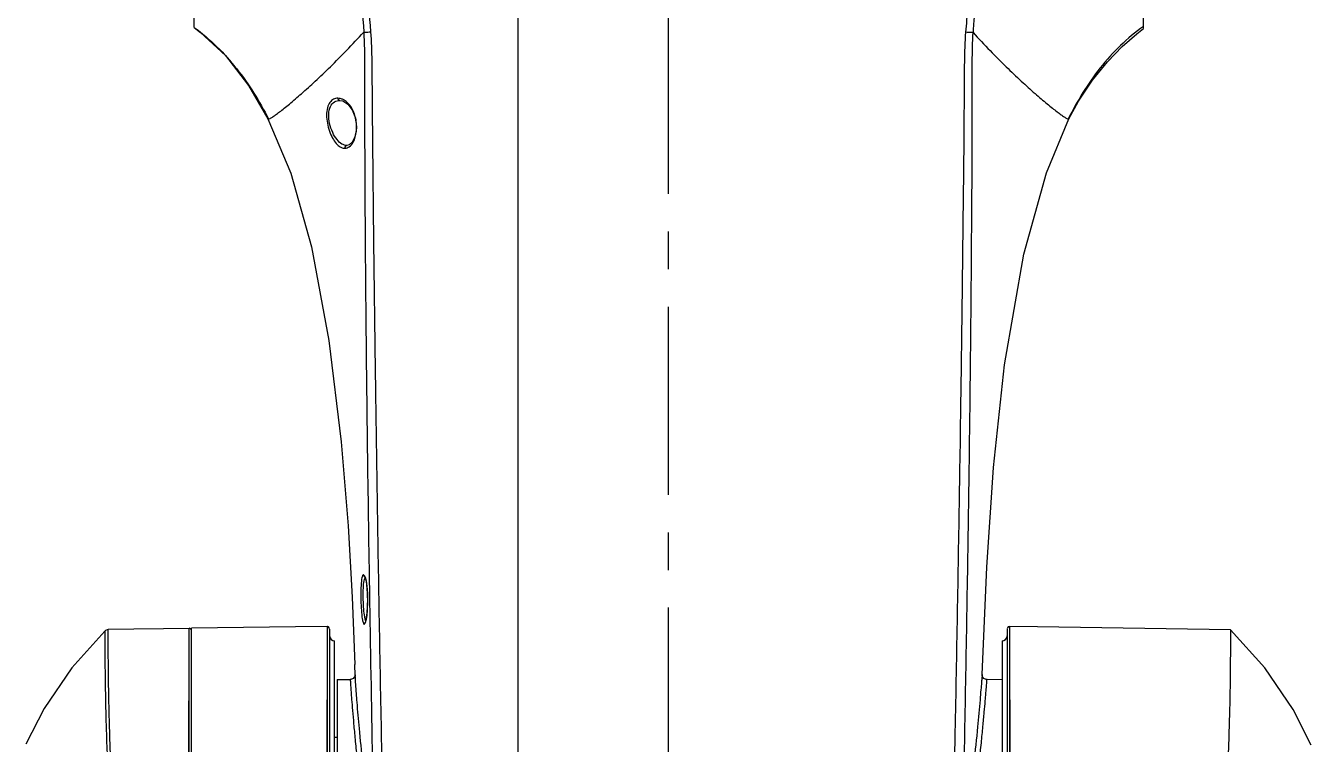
# Model space of a CAD drawing. Header units: millimetres. Extents: x 5828 to 6704, y 123 to 421.
# Drawn here: x 6356.82 to 6369.62, y 257.12 to 264.28 of the extents above; entities that cross this region are included whole.
import ezdxf

# ---------------------------------------------------------------- set-up
doc = ezdxf.new("R2010")
doc.units = ezdxf.units.MM
doc.linetypes.add('CENTER', pattern=[0.6, 0.375, -0.075, 0.075, -0.075])
doc.layers.add('中心线', color=7, linetype='Continuous')
doc.layers.add('外形图', color=7, linetype='Continuous')

msp = doc.modelspace()

# ---------------------------------------------------------------- linework, layer by layer
at = {"layer": '中心线', "linetype": 'CENTER', "ltscale": 5}
msp.add_line((6363.2184, 232.6078), (6363.2184, 284.1719), dxfattribs=at)
at = {"layer": '外形图', "color": 7, "linetype": 'Continuous'}
for p, q in [((6358.4935, 264.2656), (6358.4935, 279.6767)), ((6367.9534, 264.2562), (6367.9534, 279.6819)), ((6361.7184, 268.6022), (6361.7184, 260.0431)), ((6359.946, 263.5395), (6359.9463, 263.5395)), ((6359.2292, 263.3568), (6359.2291, 263.357)), ((6359.2345, 263.3547), (6359.2292, 263.3568)), ((6367.2087, 263.3567), (6367.2035, 263.3547)), ((6360.0168, 263.0894), (6360.0162, 263.0893)), ((6361.7188, 260.0431), (6361.7188, 254.83)), ((6357.6041, 258.2493), (6357.6041, 258.2414)), ((6358.4356, 250.9119), (6358.4428, 258.2765)), ((6358.4424, 256.5828), (6358.4428, 258.2765)), ((6358.4545, 258.2739), (6358.4428, 258.2765)), ((6358.4684, 245.9638), (6358.4684, 258.2768)), ((6359.818, 258.2945), (6359.8121, 250.6378)), ((6359.818, 258.2945), (6359.8181, 256.1332)), ((6359.8434, 258.2695), (6359.8434, 250.6356)), ((6360.2018, 258.3437), (6360.2007, 258.3408)), ((6366.5934, 258.2693), (6366.5934, 250.6356)), ((6366.6193, 258.2945), (6366.6248, 250.6378)), ((6359.8934, 250.2921), (6359.8934, 258.1515)), ((6366.5434, 258.1514), (6366.5434, 250.2891)), ((6360.0989, 257.8074), (6360.0954, 257.9145)), ((6359.9184, 257.7651), (6360.05, 257.7674)), ((6359.9184, 257.7651), (6359.9184, 250.1181)), ((6366.3444, 257.8156), (6366.3444, 257.8159)), ((6366.5434, 257.7647), (6366.3933, 257.7673)), ((6359.9184, 257.1888), (6359.8934, 257.1888))]:
    msp.add_line(p, q, dxfattribs=at)
for points in [[(6358.4935, 264.2657), (6358.5562, 264.2176), (6358.8044, 263.9852), (6359.0358, 263.6882), (6359.2292, 263.3568)], [(6367.2087, 263.3567), (6367.3051, 263.5329), (6367.4437, 263.7419), (6367.5931, 263.9252), (6367.7401, 264.0753), (6367.886, 264.2028), (6367.9534, 264.2563)], [(6359.9463, 263.5395), (6359.9737, 263.5343), (6360.0252, 263.5012), (6360.0669, 263.4461), (6360.0947, 263.3792), (6360.1079, 263.3087), (6360.1076, 263.2393), (6360.0945, 263.1756), (6360.0701, 263.1247), (6360.0379, 263.0947), (6360.0162, 263.0893)], [(6359.2289, 263.3569), (6359.4563, 262.8142), (6359.6618, 262.0806), (6359.8359, 261.1456), (6359.9596, 260.1366), (6360.0275, 259.2984), (6360.0681, 258.5885), (6360.0954, 257.9145)], [(6366.3443, 257.8146), (6366.3902, 258.8862), (6366.4581, 259.8811), (6366.5677, 260.9017), (6366.7602, 262.0072), (6366.9851, 262.8176), (6367.2092, 263.3569)], [(6361.7184, 260.0431), (6361.7191, 258.533), (6361.7187, 257.1597)], [(6360.1955, 258.7881), (6360.1949, 258.7886), (6360.1947, 258.7881), (6360.1999, 258.7752)], [(6360.1999, 258.7752), (6360.2074, 258.7458), (6360.2152, 258.6955), (6360.221, 258.6221), (6360.2223, 258.5399), (6360.2191, 258.462), (6360.2135, 258.4037), (6360.2072, 258.3648), (6360.2018, 258.3437)], [(6357.6041, 258.2493), (6357.275, 257.8826), (6356.9995, 257.4788), (6356.8154, 257.1204)], [(6357.6381, 258.2634), (6357.6276, 258.262), (6357.61, 258.2541), (6357.6041, 258.2492)], [(6358.4431, 258.2764), (6358.1887, 258.2725), (6357.8925, 258.2677), (6357.6382, 258.2634)], [(6358.4684, 258.2515), (6358.4645, 258.2649), (6358.4545, 258.2739)], [(6359.818, 258.2945), (6359.5048, 258.2909), (6358.4684, 258.2768)], [(6359.8435, 258.2694), (6359.8405, 258.2813), (6359.8324, 258.2902), (6359.8213, 258.2944), (6359.818, 258.2945)], [(6366.6193, 258.2945), (6366.6177, 258.2945), (6366.6056, 258.2909), (6366.5968, 258.282), (6366.5934, 258.2699)], [(6368.8186, 258.263), (6366.8963, 258.2913), (6366.6187, 258.2945)], [(6369.6247, 257.1133), (6369.4438, 257.4678), (6369.1627, 257.8816), (6368.8186, 258.263)], [(6366.6193, 258.1738), (6366.6192, 257.4118), (6366.6194, 255.9897)], [(6360.0781, 257.7766), (6360.0542, 257.7677), (6360.05, 257.7674)], [(6360.0987, 257.8125), (6360.0987, 257.8122), (6360.0983, 257.8094), (6360.097, 257.8033), (6360.0921, 257.7919), (6360.0781, 257.7766)], [(6366.3933, 257.7673), (6366.3867, 257.7679), (6366.3635, 257.7778), (6366.3499, 257.7942), (6366.3454, 257.8067), (6366.3445, 257.8125), (6366.3444, 257.8148), (6366.3444, 257.8156)]]:
    msp.add_lwpolyline(points, dxfattribs=at)
for centre, radius, start, end in [((6360.2062, 258.8098), 0.0249, 209.66889, 242.09697), ((6359.5206, 258.4895), 0.6987, 351.27468, 352.66265), ((6359.4003, 258.5053), 0.8201, 352.63678, 353.10193), ((6359.8463, 258.4343), 0.3683, 348.14491, 348.89004), ((6877.1387, 266.9764), 516.966, 180.957086, 181.333656), ((6359.8934, 258.2015), 0.05, 180, 270), ((6366.5434, 258.2014), 0.05, 270, 0)]:
    msp.add_arc(centre, radius, start, end, dxfattribs=at)
for points, knots in [([(6358.4931, 267.7364), (6358.6242, 267.632), (6358.8093, 267.4599), (6359.029, 267.2063), (6359.2357, 266.9415), (6359.4709, 266.5928), (6359.713, 266.15), (6359.9141, 265.6874), (6360.0768, 265.2105), (6360.1953, 264.7213), (6360.2383, 264.3885), (6360.2517, 264.2218)], [0, 0, 0, 0, 0.1248807, 0.1873888, 0.2499457, 0.375108, 0.5003447, 0.6255045, 0.7505204, 0.8753595, 1, 1, 1, 1]), ([(6358.4931, 267.7364), (6358.6216, 267.6303), (6358.8619, 267.3972), (6359.2818, 266.8777), (6359.6247, 266.2993), (6359.8805, 265.6822), (6360.0315, 265.2049), (6360.1372, 264.7167), (6360.1742, 264.3859), (6360.1838, 264.2203)], [0, 0, 0, 0, 0.1250001, 0.2501293, 0.5005181, 0.6257808, 0.7508311, 0.8755582, 1, 1, 1, 1]), ([(6366.1833, 264.2177), (6366.1871, 264.2588), (6366.1927, 264.3414), (6366.2128, 264.5057), (6366.2446, 264.7103), (6366.2962, 264.9534), (6366.3803, 265.2743), (6366.5124, 265.6683), (6366.7096, 266.1265), (6366.9075, 266.4928), (6367.0855, 266.7738), (6367.2286, 266.9781), (6367.3816, 267.175), (6367.5451, 267.3629), (6367.6911, 267.5103), (6367.8128, 267.6229), (6367.8764, 267.6762), (6367.9104, 267.6999)], [0, 0, 0, 0, 0.0311473, 0.0623054, 0.1246439, 0.1870266, 0.2494515, 0.3744207, 0.4995743, 0.6248291, 0.6874695, 0.7500818, 0.8126474, 0.875158, 0.9376045, 0.9688093, 1, 1, 1, 1]), ([(6367.9104, 267.6999), (6367.7863, 267.5917), (6367.5486, 267.362), (6367.1359, 266.8462), (6366.8014, 266.272), (6366.5508, 265.6612), (6366.4273, 265.2676), (6366.3505, 264.9476), (6366.3045, 264.7055), (6366.2777, 264.502), (6366.2637, 264.3592), (6366.2577, 264.2774), (6366.2558, 264.2365), (6366.2544, 264.2161)], [0, 0, 0, 0, 0.124939, 0.2501332, 0.5005717, 0.6258044, 0.7507913, 0.8131962, 0.8755364, 0.9377867, 0.9689064, 0.9844524, 1, 1, 1, 1]), ([(6358.4935, 264.2669), (6358.5729, 264.2081), (6358.7238, 264.0795), (6358.9876, 263.7846), (6359.1453, 263.5307), (6359.2345, 263.3547)], [0, 0, 0, 0, 0.2501238, 0.5002696, 1, 1, 1, 1]), ([(6367.9534, 264.2773), (6367.872, 264.2192), (6367.7175, 264.0907), (6367.45, 263.7921), (6367.2929, 263.5334), (6367.2035, 263.3548)], [0, 0, 0, 0, 0.2502299, 0.5004386, 1, 1, 1, 1]), ([(6359.2345, 263.3547), (6359.2398, 263.3552), (6359.2532, 263.3615), (6359.2765, 263.3752), (6359.3081, 263.3971), (6359.3471, 263.4261), (6359.3929, 263.4622), (6359.4662, 263.5222), (6359.5701, 263.6116), (6359.7064, 263.7353), (6359.8568, 263.8789), (6360.0184, 264.0418), (6360.1276, 264.1586), (6360.1835, 264.2204)], [0, 0, 0, 0, 0.012345, 0.0335476, 0.0634216, 0.1014035, 0.146847, 0.1991587, 0.3220679, 0.4658227, 0.6277746, 0.8060336, 1, 1, 1, 1]), ([(6360.1836, 264.2203), (6360.1946, 263.9952), (6360.1898, 263.6569), (6360.192, 263.2061), (6360.1939, 262.7545), (6360.1968, 262.1892), (6360.2024, 261.5097), (6360.2095, 260.8293), (6360.2205, 259.9221), (6360.2303, 259.2418), (6360.2375, 258.7885)], [0, 0, 0, 0, 0.1244278, 0.1866994, 0.2490122, 0.3738253, 0.4989266, 0.624252, 0.7496504, 1, 1, 1, 1]), ([(6360.1838, 264.2203), (6360.1885, 264.2201), (6360.2112, 264.2196), (6360.2338, 264.2206), (6360.2517, 264.2218)], [0, 0, 0, 0, 0.2083264, 1, 1, 1, 1]), ([(6360.2517, 264.2218), (6360.2597, 264.1244), (6360.2648, 263.9289), (6360.2658, 263.6359), (6360.2682, 263.3428), (6360.2725, 262.9517), (6360.2773, 262.4623), (6360.2839, 261.8743), (6360.2916, 261.2854), (6360.3022, 260.4998), (6360.3168, 259.519), (6360.3363, 258.3454), (6360.3579, 257.1783), (6360.3815, 256.0194), (6360.3989, 255.2498), (6360.4082, 254.8667)], [0, 0, 0, 0, 0.0313264, 0.0626436, 0.093968, 0.1253068, 0.1880475, 0.2508957, 0.3138464, 0.376859, 0.5028255, 0.6283623, 0.753183, 0.877106, 1, 1, 1, 1]), ([(6366.0261, 254.862), (6366.0447, 255.632), (6366.0695, 256.7914), (6366.0984, 258.3423), (6366.119, 259.5158), (6366.1339, 260.4964), (6366.1442, 261.2819), (6366.1514, 261.8706), (6366.1575, 262.4585), (6366.166, 263.0454), (6366.1682, 263.5342), (6366.1701, 263.9249), (6366.176, 264.1203), (6366.1833, 264.2177)], [0, 0, 0, 0, 0.2469615, 0.3717933, 0.4973091, 0.6232385, 0.6862325, 0.7491659, 0.8119981, 0.874726, 0.9373689, 0.9686862, 1, 1, 1, 1]), ([(6366.1219, 254.8389), (6366.1402, 255.611), (6366.1649, 256.7735), (6366.1929, 258.3286), (6366.2121, 259.5053), (6366.225, 260.4885), (6366.2333, 261.2758), (6366.2385, 261.8657), (6366.2423, 262.4546), (6366.2474, 263.0425), (6366.2462, 263.5318), (6366.2455, 263.923), (6366.2492, 264.1185), (6366.2544, 264.2161)], [0, 0, 0, 0, 0.2470592, 0.3719556, 0.4975381, 0.6235022, 0.6864939, 0.7494096, 0.8122062, 0.8748796, 0.9374647, 0.9687418, 1, 1, 1, 1]), ([(6366.2544, 264.2161), (6366.2494, 264.2156), (6366.2257, 264.2144), (6366.202, 264.2162), (6366.1833, 264.2177)], [0, 0, 0, 0, 0.208103, 1, 1, 1, 1]), ([(6366.2544, 264.2161), (6366.3101, 264.1548), (6366.4189, 264.0391), (6366.5797, 263.8778), (6366.7292, 263.7356), (6366.8651, 263.6128), (6366.9688, 263.5237), (6367.0425, 263.4637), (6367.0888, 263.4274), (6367.1283, 263.398), (6367.1605, 263.3758), (6367.1843, 263.3618), (6367.1981, 263.3553), (6367.2035, 263.3548)], [0, 0, 0, 0, 0.1931856, 0.3704776, 0.5314007, 0.6746685, 0.7977771, 0.8504332, 0.896375, 0.9349803, 0.9655047, 0.9872747, 1, 1, 1, 1]), ([(6359.8828, 263.5514), (6359.8685, 263.5441), (6359.8408, 263.519), (6359.8173, 263.4622), (6359.8103, 263.3901), (6359.8188, 263.3106), (6359.8399, 263.2327), (6359.8699, 263.1643), (6359.9053, 263.1107), (6359.9342, 263.0835), (6359.9492, 263.0749)], [0, 0, 0, 0, 0.0893998, 0.1994874, 0.3356023, 0.4889903, 0.6430451, 0.7838419, 0.9034433, 1, 1, 1, 1]), ([(6360.0168, 263.0894), (6359.9992, 263.089), (6359.9594, 263.1027), (6359.9112, 263.1511), (6359.8699, 263.2215), (6359.8405, 263.3076), (6359.8297, 263.397), (6359.8437, 263.4761), (6359.8871, 263.5299), (6359.9276, 263.5398), (6359.946, 263.5395)], [0, 0, 0, 0, 0.0900866, 0.2030518, 0.3440007, 0.5049727, 0.6655892, 0.8006957, 0.9056999, 1, 1, 1, 1]), ([(6359.946, 263.5395), (6359.9408, 263.5396), (6359.9301, 263.5452), (6359.9261, 263.5558), (6359.9255, 263.5611)], [0, 0, 0, 0, 0.4972671, 1, 1, 1, 1]), ([(6359.9882, 263.5422), (6359.9852, 263.544), (6359.9731, 263.5503), (6359.96, 263.5547), (6359.9502, 263.557)], [0, 0, 0, 0, 0.260561, 1, 1, 1, 1]), ([(6360.0778, 263.1221), (6360.0961, 263.1545), (6360.1179, 263.2356), (6360.1108, 263.3595), (6360.0672, 263.4701), (6360.0161, 263.5263), (6359.9882, 263.5422)], [0, 0, 0, 0, 0.2410614, 0.528329, 0.7919762, 1, 1, 1, 1]), ([(6359.9954, 263.0616), (6360.0109, 263.0634), (6360.0461, 263.0752), (6360.0681, 263.1051), (6360.0778, 263.1221)], [0, 0, 0, 0, 0.443424, 1, 1, 1, 1]), ([(6359.9492, 263.0749), (6359.9529, 263.0727), (6359.9674, 263.0656), (6359.9836, 263.0622), (6359.9954, 263.0616)], [0, 0, 0, 0, 0.2663553, 1, 1, 1, 1]), ([(6360.0162, 263.0893), (6360.0106, 263.089), (6359.9981, 263.0822), (6359.9947, 263.0685), (6359.9954, 263.0616)], [0, 0, 0, 0, 0.4490446, 1, 1, 1, 1]), ([(6360.178, 258.8084), (6360.1756, 258.8069), (6360.1712, 258.8004), (6360.1641, 258.7795), (6360.1614, 258.7602), (6360.1597, 258.7456)], [0, 0, 0, 0, 0.1300549, 0.3364076, 1, 1, 1, 1]), ([(6360.2061, 258.7558), (6360.2032, 258.7694), (6360.1992, 258.788), (6360.1873, 258.808), (6360.1813, 258.8096)], [0, 0, 0, 0, 0.6886024, 1, 1, 1, 1]), ([(6360.1851, 258.7348), (6360.1865, 258.7446), (6360.1894, 258.7603), (6360.1948, 258.776), (6360.1986, 258.7808)], [0, 0, 0, 0, 0.6156055, 1, 1, 1, 1]), ([(6360.2144, 258.4068), (6360.2217, 258.4672), (6360.2249, 258.5593), (6360.2188, 258.6759), (6360.2114, 258.7314), (6360.2061, 258.7558)], [0, 0, 0, 0, 0.5211245, 0.7864559, 1, 1, 1, 1]), ([(6360.1597, 258.7456), (6360.1565, 258.7172), (6360.1535, 258.6539), (6360.154, 258.5565), (6360.1587, 258.4604), (6360.1646, 258.399), (6360.1689, 258.3719)], [0, 0, 0, 0, 0.229592, 0.5065523, 0.7799771, 1, 1, 1, 1]), ([(6360.1935, 258.3907), (6360.1889, 258.4158), (6360.1829, 258.4729), (6360.1782, 258.562), (6360.1779, 258.6515), (6360.1813, 258.7093), (6360.1851, 258.7348)], [0, 0, 0, 0, 0.2218566, 0.4981383, 0.775532, 1, 1, 1, 1]), ([(6360.1689, 258.3719), (6360.1708, 258.3599), (6360.1742, 258.3424), (6360.1803, 258.3238), (6360.1849, 258.3195)], [0, 0, 0, 0, 0.6569487, 1, 1, 1, 1]), ([(6360.2041, 258.3516), (6360.203, 258.3539), (6360.1981, 258.3665), (6360.1954, 258.3799), (6360.1935, 258.3907)], [0, 0, 0, 0, 0.1854335, 1, 1, 1, 1]), ([(6360.2077, 258.3633), (6360.208, 258.3649), (6360.2093, 258.3716), (6360.2104, 258.3783), (6360.2112, 258.3835)], [0, 0, 0, 0, 0.2356507, 1, 1, 1, 1]), ([(6357.6041, 258.2414), (6357.604, 258.1396), (6357.6046, 257.7985), (6357.6183, 257.1048), (6357.6709, 256.0833), (6357.7403, 255.3027), (6357.7879, 254.8747)], [0, 0, 0, 0, 0.0905432, 0.3032716, 0.617029, 1, 1, 1, 1]), ([(6357.817, 254.8783), (6357.7926, 255.1105), (6357.7489, 255.5593), (6357.7089, 256.1094), (6357.6833, 256.5212), (6357.6689, 256.8037), (6357.6581, 257.0657), (6357.6501, 257.3053), (6357.6446, 257.5208), (6357.6412, 257.7108), (6357.6392, 257.8739), (6357.6384, 257.9925), (6357.6382, 258.0732), (6357.6381, 258.1227), (6357.6381, 258.1648), (6357.6381, 258.1993), (6357.6381, 258.2233), (6357.6381, 258.2387), (6357.6381, 258.2473), (6357.6382, 258.254), (6357.638, 258.2589), (6357.6384, 258.2616), (6357.638, 258.2631), (6357.6382, 258.2633)], [0, 0, 0, 0, 0.2065405, 0.3987803, 0.4879261, 0.5715185, 0.6489996, 0.7198516, 0.7835725, 0.8397287, 0.8879296, 0.927854, 0.944642, 0.9592669, 0.9716876, 0.9818701, 0.9898003, 0.9929175, 0.9954677, 0.9974499, 0.9988647, 0.9997141, 1, 1, 1, 1]), ([(6360.1886, 258.3174), (6360.1918, 258.3178), (6360.1985, 258.3273), (6360.2011, 258.3361), (6360.2029, 258.3425)], [0, 0, 0, 0, 0.3305694, 1, 1, 1, 1]), ([(6360.2029, 258.3425), (6360.2032, 258.3437), (6360.2046, 258.349), (6360.2059, 258.3544), (6360.2068, 258.3586)], [0, 0, 0, 0, 0.2295, 1, 1, 1, 1]), ([(6368.8186, 258.263), (6368.819, 258.2625), (6368.8185, 258.261), (6368.8187, 258.2586), (6368.8186, 258.2537), (6368.8187, 258.2454), (6368.8186, 258.2327), (6368.8186, 258.2163), (6368.8186, 258.1963), (6368.8185, 258.1727), (6368.8185, 258.1341), (6368.8184, 258.077), (6368.8181, 257.9981), (6368.8175, 257.9055), (6368.8165, 257.7997), (6368.8149, 257.6808), (6368.8116, 257.4974), (6368.8047, 257.2389), (6368.792, 256.8961), (6368.7729, 256.5133), (6368.7464, 256.0956), (6368.7122, 255.6486), (6368.6693, 255.1786), (6368.6263, 254.7761), (6368.5887, 254.4487), (6368.5596, 254.2016), (6368.528, 253.9544), (6368.4811, 253.6249), (6368.4192, 253.2124), (6368.3425, 252.7165), (6368.2606, 252.22), (6368.1717, 251.7237), (6368.0756, 251.2279), (6367.9405, 250.5665), (6367.7622, 249.7402), (6367.5355, 248.7502), (6367.2956, 247.7623), (6367.0444, 246.7772), (6366.7863, 245.7947), (6366.6135, 245.1403), (6366.5256, 244.8138)], [0, 0, 0, 0, 0.0001343, 0.0003007, 0.0005334, 0.0011979, 0.002128, 0.0033239, 0.0047848, 0.0065103, 0.0084986, 0.0132538, 0.0190274, 0.0257951, 0.0335384, 0.0422359, 0.0518595, 0.0737486, 0.0989208, 0.1270482, 0.1577706, 0.1906621, 0.2253163, 0.2612272, 0.2793744, 0.2975627, 0.3157696, 0.3339925, 0.370534, 0.4072084, 0.4439818, 0.4808263, 0.5177311, 0.5546966, 0.6287888, 0.7030266, 0.777329, 0.8516333, 0.9258773, 1, 1, 1, 1]), ([(6360.05, 257.7674), (6360.0498, 257.7674), (6360.0498, 257.7658), (6360.0495, 257.764), (6360.0497, 257.7597), (6360.0499, 257.7516), (6360.0506, 257.7371), (6360.0519, 257.7153), (6360.0537, 257.6873), (6360.0561, 257.6531), (6360.059, 257.6129), (6360.0639, 257.5472), (6360.0716, 257.4506), (6360.0833, 257.3176), (6360.098, 257.1625), (6360.1158, 256.9864), (6360.136, 256.7903), (6360.1659, 256.4928), (6360.2023, 256.0811), (6360.2362, 255.5462), (6360.2514, 255.1716), (6360.2574, 254.9769)], [0, 0, 0, 0, 0.0002986, 0.0011412, 0.0025422, 0.0045028, 0.0100997, 0.017924, 0.0279652, 0.0402062, 0.0546273, 0.0712069, 0.1107324, 0.1585367, 0.2143171, 0.2777083, 0.3482812, 0.4255582, 0.5981747, 0.7912388, 1, 1, 1, 1]), ([(6360.3063, 254.9916), (6360.2952, 255.3501), (6360.2708, 255.8648), (6360.2165, 256.514), (6360.1761, 256.9179), (6360.1421, 257.253), (6360.1191, 257.5118), (6360.1064, 257.688), (6360.0999, 257.7773), (6360.0989, 257.8074)], [0, 0, 0, 0, 0.3810484, 0.5471789, 0.6920259, 0.8122708, 0.9049532, 0.9679935, 1, 1, 1, 1]), ([(6366.3443, 257.8156), (6366.3441, 257.807), (6366.342, 257.7815), (6366.338, 257.7309), (6366.3318, 257.6556), (6366.3193, 257.5074), (6366.2974, 257.2654), (6366.2607, 256.9121), (6366.2166, 256.4816), (6366.1753, 255.984), (6366.1438, 255.4318), (6366.1294, 255.0467), (6366.1246, 254.8474)], [0, 0, 0, 0, 0.0086429, 0.0257387, 0.051163, 0.0847633, 0.1756375, 0.2960111, 0.4426632, 0.6117416, 0.7990863, 1, 1, 1, 1]), ([(6366.1735, 254.8344), (6366.179, 255.0376), (6366.193, 255.4293), (6366.2264, 255.9896), (6366.2637, 256.422), (6366.2953, 256.7351), (6366.3171, 256.9418), (6366.3365, 257.1276), (6366.3528, 257.2914), (6366.3658, 257.4321), (6366.3747, 257.5343), (6366.3806, 257.6037), (6366.3842, 257.6463), (6366.3872, 257.6824), (6366.3897, 257.7122), (6366.3915, 257.7352), (6366.3927, 257.7505), (6366.3932, 257.7592), (6366.3936, 257.7637), (6366.3933, 257.7656), (6366.3936, 257.7673), (6366.3933, 257.7673)], [0, 0, 0, 0, 0.2072267, 0.3996669, 0.5722931, 0.6497356, 0.7205459, 0.7842219, 0.8403091, 0.8884173, 0.9282236, 0.9449293, 0.9594655, 0.9718076, 0.9819345, 0.9898283, 0.9954749, 0.9974521, 0.9988645, 0.9997118, 1, 1, 1, 1])]:
    msp.add_open_spline(points, degree=3, knots=knots, dxfattribs=at)
for points in [[(6359.9257, 263.5611), (6359.911, 263.5615), (6359.8959, 263.558), (6359.8828, 263.5514)], [(6359.9502, 263.557), (6359.9421, 263.5589), (6359.9339, 263.5602), (6359.9257, 263.5611)], [(6360.1813, 258.8096), (6360.1801, 258.8095), (6360.179, 258.809), (6360.178, 258.8084)], [(6360.1846, 258.7975), (6360.1825, 258.8011), (6360.1813, 258.8054), (6360.1813, 258.8096)], [(6360.2375, 258.7885), (6360.2399, 258.6394), (6360.2423, 258.4903), (6360.2448, 258.3412)], [(6360.1849, 258.3195), (6360.1859, 258.3185), (6360.1872, 258.3177), (6360.1886, 258.3174)], [(6360.1919, 258.3303), (6360.1897, 258.3264), (6360.1885, 258.3219), (6360.1886, 258.3174)]]:
    msp.add_open_spline(points, degree=3, dxfattribs=at)

doc.saveas('drawing.dxf')
